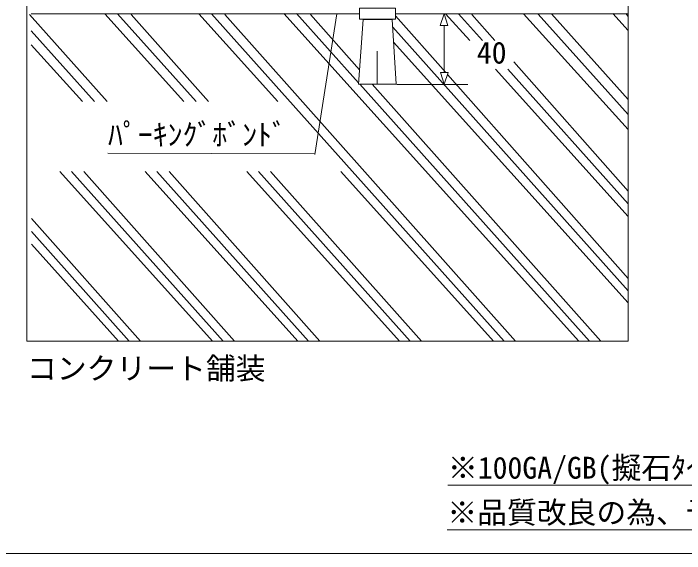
# Model space of a CAD drawing. Units: millimetres, scale not verified. Extents: x -1224 to 1080, y -808 to 808.
# Drawn here: x 179.4 to 629.5, y -807.7 to -445.1 of the extents above; entities that cross this region are included whole.
import ezdxf
from ezdxf.enums import TextEntityAlignment as Align

# ---------------------------------------------------------------- set-up
doc = ezdxf.new("R2010")
doc.units = ezdxf.units.MM
doc.header["$LTSCALE"] = 8
doc.layers.add('0-0', color=7, linetype='Continuous', lineweight=18)
doc.styles.add('ＭＳ ゴシック', font='')
doc.styles.get('ＭＳ ゴシック').set_extended_font_data('MS Gothic')

msp = doc.modelspace()

# ---------------------------------------------------------------- linework, layer by layer
at = {"layer": '0-0'}
for p, q in [((191.373, -445.409), (411.408, -445.409)), ((240.708, -445.409), (293.693, -504.351)), ((249.256, -445.409), (301.876, -504.351)), ((303.725, -445.409), (356.713, -504.351)), ((312.281, -445.409), (508.398, -665.092)), ((360.76, -445.167), (558.462, -665.092)), ((369.314, -445.167), (410.791, -491.628)), ((381.552, -539.915), (396.278, -445.409)), ((435.689, -445.409), (591.734, -445.409)), ((469.238, -445.409), (485.426, -463.396)), ((477.786, -445.409), (493.846, -463.396)), ((521.409, -445.409), (591.734, -522.981)), ((540.254, -445.409), (591.734, -502.969)), ((581.426, -445.167), (591.734, -456.694)), ((589.976, -445.167), (591.734, -447.148)), ((190.165, -445.813), (242.145, -504.351)), ((258.232, -445.813), (310.212, -504.351)), ((321.254, -445.813), (515.961, -665.092)), ((378.506, -445.813), (411.446, -482.908)), ((420.58, -449.071), (420.764, -449.277)), ((429.109, -449.071), (429.293, -449.277)), ((435.689, -446.799), (469.264, -484.709)), ((486.762, -445.813), (502.316, -463.396)), ((531.359, -445.644), (591.734, -512.958)), ((433.766, -454.288), (591.734, -631.238)), ((468.249, -453.261), (468.249, -484.709)), ((191.373, -456.816), (233.81, -504.351)), ((191.373, -466.25), (225.624, -504.351)), ((434.365, -464.406), (591.734, -639.461)), ((423.37, -470.443), (423.37, -492.16)), ((514.953, -477.682), (591.734, -564.481)), ((470.451, -486.05), (591.734, -622.995)), ((502.585, -482.464), (591.734, -581.522)), ((510.87, -482.464), (591.734, -573.031)), ((411.581, -492.512), (565.651, -665.092)), ((419.974, -492.512), (573.221, -665.092)), ((484.102, -492.798), (436.559, -492.798)), ((242.797, -538.989), (381.339, -539.321)), ((210.494, -551.218), (312.872, -665.092)), ((218.389, -551.218), (320.057, -665.092)), ((226.509, -551.218), (327.624, -665.092)), ((267.756, -551.218), (370.125, -665.092)), ((275.65, -551.218), (377.31, -665.092)), ((283.761, -551.218), (384.877, -665.092)), ((335.823, -551.218), (438.188, -665.092)), ((343.717, -551.218), (445.377, -665.092)), ((351.828, -551.218), (452.943, -665.092)), ((398.846, -551.218), (501.217, -665.092)), ((191.395, -582.679), (264.603, -665.092)), ((191.395, -591.596), (257.036, -665.092)), ((191.395, -600.091), (249.851, -665.092)), ((470.749, -761.77), (1020.345, -761.77)), ((470.341, -791.775), (1020.345, -791.775)), ((-1223.981, -807.668), (1080.019, -807.668))]:
    msp.add_line(p, q, dxfattribs=at)
for points in [[(-1223.981, -807.668), (1080.019, -807.668), (1080.019, 808.332), (-1223.981, 808.332)], [(188.463, -665.092), (591.734, -665.092), (591.734, -165.876), (188.463, -165.876)], [(188.463, -165.876), (188.463, -665.092), (591.734, -665.092), (591.734, -165.876)], [(591.734, -665.092), (591.734, -165.876), (188.463, -165.876), (188.463, -665.092)], [(411.408, -449.071), (411.408, -441.71), (435.689, -441.71), (435.689, -449.071)], [(468.169, -445.408), (465.596, -453.261), (470.737, -453.261)], [(410.725, -492.512), (413.969, -449.277), (433.469, -449.277), (436.03, -492.512)], [(468.315, -492.562), (465.743, -484.709), (470.891, -484.709)]]:
    msp.add_lwpolyline(points, close=True, dxfattribs=at)

# ---------------------------------------------------------------- texts
at = {"layer": '0-0', "color": 4, "style": 'ＭＳ ゴシック'}
for s, p in [('40', (490.126, -483.193)), ('ﾊﾟｰｷﾝｸﾞﾎﾞﾝﾄﾞ', (242.798, -538.219)), ('コンクリート舗装', (188.46, -695.09)), ('※100GA/GB(擬石ﾀｲﾌﾟ)も同一の寸法になります。', (470.749, -761.77)), ('※品質改良の為、予告なく仕様を変更する場合があります。', (470.341, -791.775))]:
    msp.add_text(s, height=14.66, dxfattribs=at).set_placement(p, align=Align.BOTTOM_LEFT)

doc.saveas('drawing.dxf')
